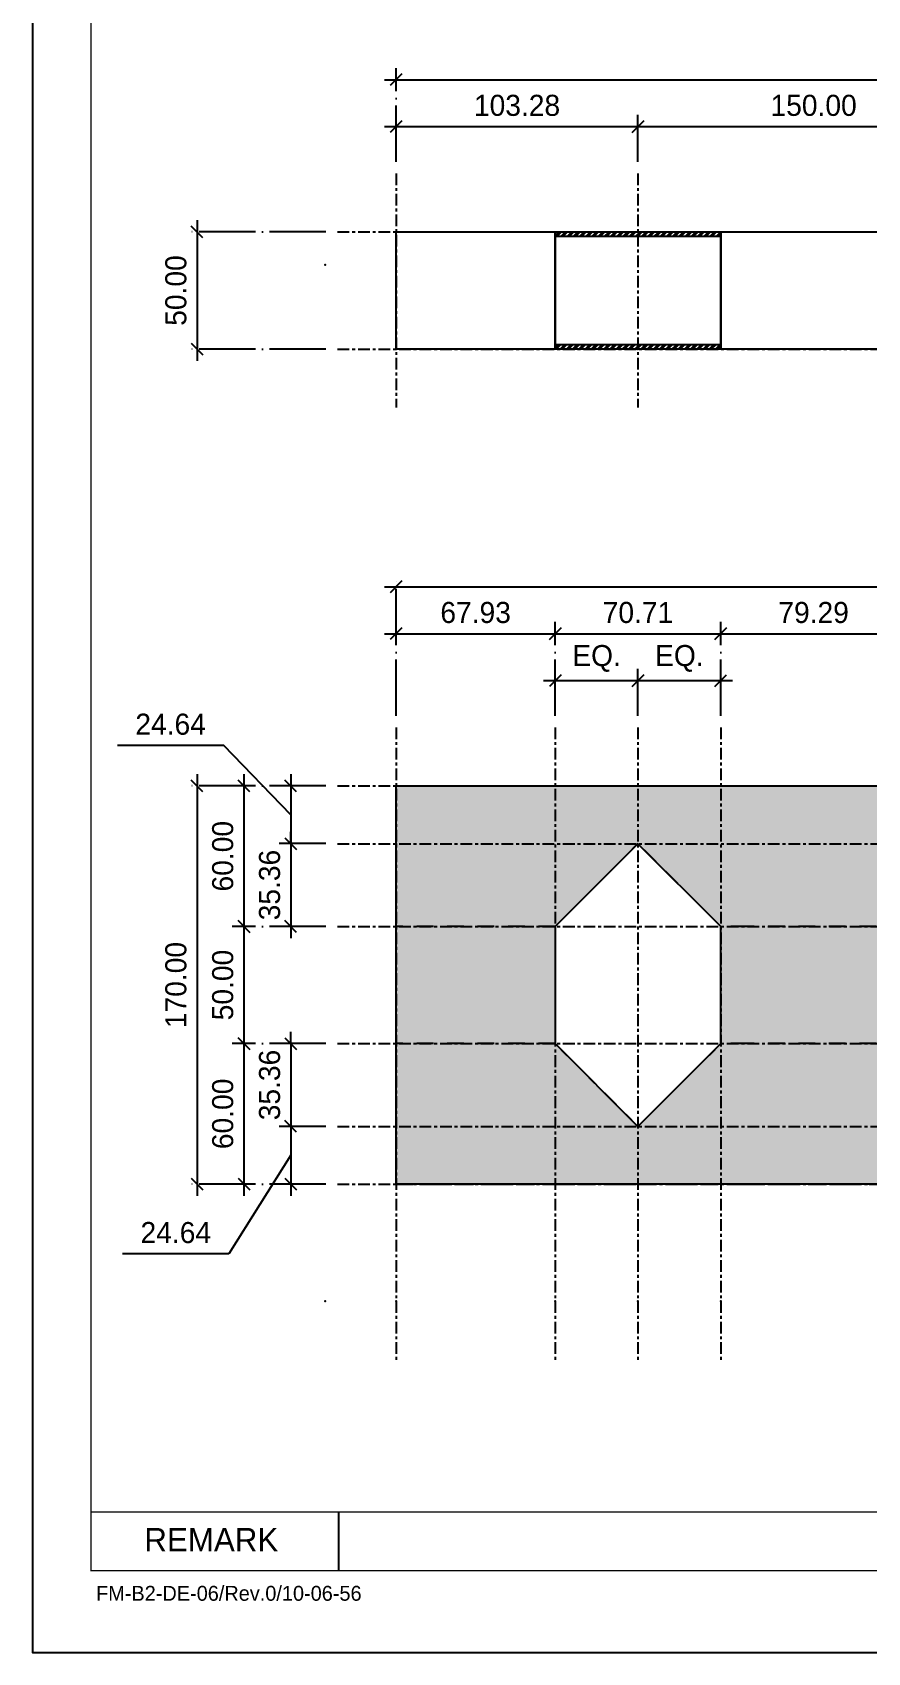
# Model space of a CAD drawing. Header units: millimetres. Extents: x -244126 to 368105, y -173968 to 259060.
# Drawn here: x 14462 to 14819, y 56397 to 57088 of the extents above; entities that cross this region are included whole.
import ezdxf
from ezdxf.enums import TextEntityAlignment as Align

# ---------------------------------------------------------------- set-up
doc = ezdxf.new("R2010")
doc.units = ezdxf.units.MM
doc.header["$MEASUREMENT"] = 0
for name, pattern in [('005_GG_TA_LINE', [13.75, 5, -1.25, 1.25, -1.25, 5]), ('ACAD_ISO04W100', [30, 24, -3, 0, -3]), ('CENTER', [2, 1.25, -0.25, 0.25, -0.25]), ('TA_GL_005.00', [13.75, 5, -1.25, 1.25, -1.25, 5]), ('TA_HL_002.00', [13, 7.1, -5.9])]:
    doc.linetypes.add(name, pattern=pattern)
for name, color, linetype in [('000 - GRID', 8, 'CENTER'), ('000 - H A T C H', 8, 'Continuous'), ('000 - L I N E 0.1', 1, 'Continuous'), ('000 - T E X T', 4, 'Continuous'), ('000 - TITLEBLOCK', 4, 'Continuous'), ('001 - ASCESSORIES', 1, 'Continuous'), ('A04_TUBE SERIES', 7, 'Continuous'), ('A11_ALU.SOLID SHEET', 7, 'Continuous')]:
    doc.layers.add(name, color=color, linetype=linetype)
doc.styles.add('BROWALLIA', font='BrowalliaUPC.ttf')
doc.styles.add('century gothic111111', font='CordiaUPC.ttf')
doc.styles.add('Cetury Gothic', font='GOTHIC.TTF')
doc.styles.add('CORDIA', font='cordia.shx')
doc.styles.add('TA', font='Cordia New.ttf', dxfattribs={"height": 4.5})
doc.dimstyles.new('DIM E-E', dxfattribs={"dimscale": 2, "dimtxt": 0.18, "dimasz": 0.1, "dimexe": 0.1, "dimexo": 0.1, "dimgap": 0.09, "dimtad": 1, "dimtoh": 1, "dimzin": 0, "dimdsep": 46, "dimtxsty": 'CORDIA', "dimblk": 'OBLIQUE', "dimcen": 0.1, "dimdle": 0.1, "dimclrd": 40, "dimclre": 140, "dimclrt": 3, "dimadec": 0, "dimazin": 0, "dimtfac": 1, "dimtix": 1, "dimtmove": 2, "dimatfit": 3, "dimfxl": 1, "dimtolj": 1, "dimtzin": 0, "dimarcsym": 0})
pattern_1 = [(45, (-14720.5916, -56928.303), (-1.325825215, 1.325825215), []), (45, (-14719.7077, -56928.303), (-1.325825215, 1.325825215), [])]

# ---------------------------------------------------------------- blocks, each defined once
blk = doc.blocks.new('*U4419')
at = {"layer": '001 - ASCESSORIES', "color": 0, "linetype": 'ByBlock'}
for p, q in [((-225, 0), (-75, 0)), ((-75, 0), (75, 0)), ((75, 0), (225, 0)), ((225, 0), (235, 0)), ((-157.07, -60), (-225, -60)), ((-75, -60), (-86.36, -60)), ((-86.36, -60), (-86.36, -60)), ((-7.07, -60), (-75, -60)), ((75, -60), (63.64, -60)), ((63.64, -60), (63.64, -60)), ((142.93, -60), (75, -60)), ((225, -60), (213.64, -60)), ((213.64, -60), (213.64, -60)), ((225, -60), (235, -60))]:
    blk.add_line(p, q, dxfattribs=at)
for points in [[(-86.36, -60), (-121.72, -24.64), (-157.07, -60)], [(63.64, -60), (28.28, -24.64), (-7.07, -60)], [(213.64, -60), (178.28, -24.64), (142.93, -60)]]:
    blk.add_lwpolyline(points, dxfattribs=at)
blk = doc.blocks.new('A$Cfd196da9')
at = {"color": 0, "linetype": 'ByBlock', "const_width": 0.1}
blk.add_lwpolyline([(-143.5, -98), (96.5, -98), (96.5, 99), (-143.5, 99)], close=True, dxfattribs=at)
blk = doc.blocks.new('*U1676')
at = {"linetype": '005_GG_TA_LINE'}
for p in [(125, 592.5), (125, 150)]:
    blk.add_point(p, dxfattribs=at)
at = {"layer": '000 - L I N E 0.1', "color": 21, "linetype": 'Continuous'}
blk.add_lwpolyline([(0, 35.6), (0, 0), (35.6, 0)], dxfattribs=at)
at = {"layer": '000 - T E X T', "color": 3}
blk.add_line((130.74, 60), (130.74, 35), dxfattribs=at)
at = {"layer": '000 - T E X T', "color": 3, "const_width": 0.5}
blk.add_lwpolyline([(25, 60), (1225, 60)], dxfattribs=at)
at = {"layer": '000 - TITLEBLOCK', "color": 250}
blk.add_lwpolyline([(0, 0), (1485, 0), (1485, 1050), (0, 1050)], close=True, dxfattribs=at)
at = {"layer": '000 - T E X T', "color": 3, "xscale": 5, "yscale": 5, "zscale": 5}
blk.add_blockref('A$Cfd196da9', (742.5, 525), dxfattribs=at)
at = {"color": 4, "insert": (47.79, 53.2), "char_height": 10, "width": 570.6175, "attachment_point": 1, "style": 'BROWALLIA'}
blk.add_mtext('{\\fCentury Gothic|b0|i0|c0|p34;REMARK}', dxfattribs=at)
at = {"color": 4, "style": 'TA'}
blk.add_attdef('PAPER_SIZE', text='', height=6.25, dxfattribs=at).set_placement((1421.5, 24.94), align=Align.MIDDLE_RIGHT)
blk.add_attdef('SCALE_SIZE', text='', height=6.25, dxfattribs=at).set_placement((1433.78, 25.07), align=Align.MIDDLE_LEFT)
at = {"layer": '000 - H A T C H', "color": 4, "insert": (27.18, 28.49), "char_height": 6.3569, "attachment_point": 1, "style": 'century gothic111111'}
blk.add_mtext('FM-B2-DE-06/Rev.0/10-06-56', dxfattribs=at)
at = {"layer": '000 - T E X T', "color": 250, "style": 'TA'}
for tag, height, p in [('SUPERLINK', 5, (43.16, 1039.41)), ('NAMEFILE', 5, (43.16, 1029.41)), ('SC', 100, (8.41, 938.03))]:
    blk.add_attdef(tag, text='', height=height, dxfattribs=at).set_placement(p, align=Align.MIDDLE_LEFT)
at = {"layer": '000 - T E X T', "color": 4, "style": 'TA'}
for tag, height, p in [('NAME_JOB_1', 5, (1309.16, 845.63)), ('NAME_JOB_2', 5, (1309.16, 834.72)), ('NAME_PROJECT_1', 7.5, (1234.52, 797.42)), ('NAME_PROJECT_2', 7.5, (1234.52, 778.92)), ('NAME_PROJECT_3', 7.5, (1234.52, 760.42)), ('CODE_VALUE_1', 4.75, (1302.87, 722.8)), ('CODE_VALUE_2', 4.75, (1302.87, 707.8)), ('PART_NAME_VALUE_1', 4.75, (1302.87, 689.69)), ('PART_NAME_VALUE_2', 4.75, (1302.87, 674.69)), ('PART_NAME_VALUE_3', 4.75, (1302.87, 659.69)), ('MATTERIAL_VALUE_1', 9, (1304.89, 642.26)), ('SPEC_VALUE', 9, (1304.89, 621.71)), ('THICKNESS_VALUE', 9, (1304.89, 601.32)), ('COATING_VALUE_1', 9, (1304.89, 581.25)), ('COATING_VALUE_2', 9, (1304.89, 561.18)), ('NAME_TITLE_1', 6, (1236.27, 194.04)), ('NAME_TITLE_2', 6, (1236.27, 177.39)), ('NAME_TITLE_3', 6, (1236.27, 160.74)), ('DRAWING_NO1', 6, (1236.53, 82.29)), ('DRAWING_NO2', 6, (1236.53, 62.29))]:
    blk.add_attdef(tag, text='', height=height, dxfattribs=at).set_placement(p, align=Align.MIDDLE_LEFT)
for tag, p in [('NAME_DAFT', (1383.53, 340.54)), ('NAME_CHECKED', (1383.53, 306.49)), ('NAME_DESIGNER', (1383.53, 273.03)), ('NAME_DESIGN_MGR', (1383.53, 237.79))]:
    blk.add_attdef(tag, text='', height=9, dxfattribs=at).set_placement(p, align=Align.MIDDLE_CENTER)
for tag, p, height in [('REV', (1383.82, 125.62), 9.38), ('NAME_REMARK', (138.21, 43.26), 10)]:
    blk.add_attdef(tag, p, '', height=height, dxfattribs=at)
at = {"layer": '000 - T E X T', "color": 4, "style": 'Cetury Gothic'}
for tag, p in [('SHEET_NO.', (1403.95, 84.99)), ('TOTAL_SHEET_NO.', (1402.41, 44.1))]:
    blk.add_attdef(tag, text='', height=9, dxfattribs=at).set_placement(p, align=Align.CENTER)
blk = doc.blocks.new('*U301')
at = {"color": 3}
blk.add_point((0, -50), dxfattribs=at)
at = {"layer": '000 - GRID', "color": 0, "linetype": 'ByBlock'}
blk.add_line((0, 25), (0, -75), dxfattribs=at)
at = {"layer": '000 - GRID', "color": 0}
blk.add_point((0, 0), dxfattribs=at)
at = {"style": 'TA', "flags": 1}
blk.add_attdef('LOCATION', (6, 6), '', height=4.5, dxfattribs=at)
blk = doc.blocks.new('*U4421')
at = {"color": 3}
blk.add_point((0, -460), dxfattribs=at)
at = {"layer": '000 - GRID', "color": 0, "linetype": 'ByBlock'}
blk.add_line((0, 25), (0, -485), dxfattribs=at)
at = {"layer": '000 - GRID', "color": 0}
blk.add_point((0, 0), dxfattribs=at)
at = {"style": 'TA', "flags": 1}
blk.add_attdef('LOCATION', (6, 6), '', height=4.5, dxfattribs=at)
blk = doc.blocks.new('*U4422')
at = {"color": 3}
blk.add_point((0, -220), dxfattribs=at)
at = {"layer": '000 - GRID', "color": 0, "linetype": 'ByBlock'}
blk.add_line((0, 25), (0, -245), dxfattribs=at)
at = {"layer": '000 - GRID', "color": 0}
blk.add_point((0, 0), dxfattribs=at)
at = {"style": 'TA', "flags": 1}
blk.add_attdef('LOCATION', (6, 6), '', height=4.5, dxfattribs=at)
blk = doc.blocks.new('_Oblique')
at = {"color": 0, "linetype": 'ByBlock', "lineweight": -2}
blk.add_line((-0.5, -0.5), (0.5, 0.5), dxfattribs=at)
blk = doc.blocks.new('*D4423')
at = {"layer": 'A04_TUBE SERIES', "color": 40, "lineweight": -2, "transparency": 16777216}
blk.add_line((14680.24, 56811.79), (14725.59, 56811.79), dxfattribs=at)
at = {"layer": 'A04_TUBE SERIES', "color": 140, "linetype": 'ACAD_ISO04W100', "lineweight": -2, "transparency": 16777216}
for p, q in [((14685.24, 56796.79), (14685.24, 56816.79)), ((14720.59, 56796.79), (14720.59, 56816.79))]:
    blk.add_line(p, q, dxfattribs=at)
at = {"layer": 'Defpoints', "color": 0, "transparency": 16777216}
for p in [(14720.59, 56811.79), (14685.24, 56791.79), (14720.59, 56791.79)]:
    blk.add_point(p, dxfattribs=at)
at = {"layer": 'A04_TUBE SERIES', "color": 40, "lineweight": -2, "transparency": 16777216, "xscale": 5, "yscale": 5, "zscale": 5, "rotation": 180}
blk.add_blockref('_Oblique', (14685.24, 56811.79), dxfattribs=at)
at = {"layer": 'A04_TUBE SERIES', "color": 40, "lineweight": -2, "transparency": 16777216, "xscale": 5, "yscale": 5, "zscale": 5}
blk.add_blockref('_Oblique', (14720.59, 56811.79), dxfattribs=at)
at = {"layer": 'A04_TUBE SERIES', "color": 3, "transparency": 16777216, "insert": (14702.91, 56821.22), "char_height": 9, "attachment_point": 5, "style": 'CORDIA'}
blk.add_mtext('\\A1;EQ.', dxfattribs=at)
blk = doc.blocks.new('*D4424')
at = {"layer": 'A04_TUBE SERIES', "color": 40, "lineweight": -2, "transparency": 16777216}
blk.add_line((14715.59, 56811.79), (14760.95, 56811.79), dxfattribs=at)
at = {"layer": 'A04_TUBE SERIES', "color": 140, "linetype": 'ACAD_ISO04W100', "lineweight": -2, "transparency": 16777216}
for p, q in [((14720.59, 56796.79), (14720.59, 56816.79)), ((14755.95, 56796.79), (14755.95, 56816.79))]:
    blk.add_line(p, q, dxfattribs=at)
at = {"layer": 'Defpoints', "color": 0, "transparency": 16777216}
for p in [(14755.95, 56811.79), (14720.59, 56791.79), (14755.95, 56791.79)]:
    blk.add_point(p, dxfattribs=at)
at = {"layer": 'A04_TUBE SERIES', "color": 40, "lineweight": -2, "transparency": 16777216, "xscale": 5, "yscale": 5, "zscale": 5, "rotation": 180}
blk.add_blockref('_Oblique', (14720.59, 56811.79), dxfattribs=at)
at = {"layer": 'A04_TUBE SERIES', "color": 40, "lineweight": -2, "transparency": 16777216, "xscale": 5, "yscale": 5, "zscale": 5}
blk.add_blockref('_Oblique', (14755.95, 56811.79), dxfattribs=at)
at = {"layer": 'A04_TUBE SERIES', "color": 3, "transparency": 16777216, "insert": (14738.27, 56821.22), "char_height": 9, "attachment_point": 5, "style": 'CORDIA'}
blk.add_mtext('\\A1;EQ.', dxfattribs=at)
blk = doc.blocks.new('*D4429')
at = {"layer": 'A04_TUBE SERIES', "color": 40, "lineweight": -2, "transparency": 16777216}
blk.add_line((14612.31, 56831.79), (14690.24, 56831.79), dxfattribs=at)
at = {"layer": 'A04_TUBE SERIES', "color": 140, "linetype": 'ACAD_ISO04W100', "lineweight": -2, "transparency": 16777216}
for p, q in [((14617.31, 56796.79), (14617.31, 56836.79)), ((14685.24, 56796.79), (14685.24, 56836.79))]:
    blk.add_line(p, q, dxfattribs=at)
at = {"layer": 'Defpoints', "color": 0, "transparency": 16777216}
for p in [(14685.24, 56831.79), (14617.31, 56791.79), (14685.24, 56791.79)]:
    blk.add_point(p, dxfattribs=at)
at = {"layer": 'A04_TUBE SERIES', "color": 40, "lineweight": -2, "transparency": 16777216, "xscale": 5, "yscale": 5, "zscale": 5, "rotation": 180}
blk.add_blockref('_Oblique', (14617.31, 56831.79), dxfattribs=at)
at = {"layer": 'A04_TUBE SERIES', "color": 40, "lineweight": -2, "transparency": 16777216, "xscale": 5, "yscale": 5, "zscale": 5}
blk.add_blockref('_Oblique', (14685.24, 56831.79), dxfattribs=at)
at = {"layer": 'A04_TUBE SERIES', "color": 3, "transparency": 16777216, "insert": (14651.27, 56840.79), "char_height": 9, "attachment_point": 5, "style": 'CORDIA'}
blk.add_mtext('\\A1;67.93', dxfattribs=at)
blk = doc.blocks.new('*D4430')
at = {"layer": 'A04_TUBE SERIES', "color": 40, "lineweight": -2, "transparency": 16777216}
blk.add_line((14680.24, 56831.79), (14760.95, 56831.79), dxfattribs=at)
at = {"layer": 'A04_TUBE SERIES', "color": 140, "linetype": 'ACAD_ISO04W100', "lineweight": -2, "transparency": 16777216}
for p, q in [((14685.24, 56796.79), (14685.24, 56836.79)), ((14755.95, 56796.79), (14755.95, 56836.79))]:
    blk.add_line(p, q, dxfattribs=at)
at = {"layer": 'Defpoints', "color": 0, "transparency": 16777216}
for p in [(14755.95, 56831.79), (14685.24, 56791.79), (14755.95, 56791.79)]:
    blk.add_point(p, dxfattribs=at)
at = {"layer": 'A04_TUBE SERIES', "color": 40, "lineweight": -2, "transparency": 16777216, "xscale": 5, "yscale": 5, "zscale": 5, "rotation": 180}
blk.add_blockref('_Oblique', (14685.24, 56831.79), dxfattribs=at)
at = {"layer": 'A04_TUBE SERIES', "color": 40, "lineweight": -2, "transparency": 16777216, "xscale": 5, "yscale": 5, "zscale": 5}
blk.add_blockref('_Oblique', (14755.95, 56831.79), dxfattribs=at)
at = {"layer": 'A04_TUBE SERIES', "color": 3, "transparency": 16777216, "insert": (14720.59, 56840.79), "char_height": 9, "attachment_point": 5, "style": 'CORDIA'}
blk.add_mtext('\\A1;70.71', dxfattribs=at)
blk = doc.blocks.new('*D4431')
at = {"layer": 'A04_TUBE SERIES', "color": 40, "lineweight": -2, "transparency": 16777216}
blk.add_line((14750.95, 56831.79), (14840.24, 56831.79), dxfattribs=at)
at = {"layer": 'A04_TUBE SERIES', "color": 140, "linetype": 'ACAD_ISO04W100', "lineweight": -2, "transparency": 16777216}
for p, q in [((14755.95, 56796.79), (14755.95, 56836.79)), ((14835.24, 56796.79), (14835.24, 56836.79))]:
    blk.add_line(p, q, dxfattribs=at)
at = {"layer": 'Defpoints', "color": 0, "transparency": 16777216}
for p in [(14835.24, 56831.79), (14755.95, 56791.79), (14835.24, 56791.79)]:
    blk.add_point(p, dxfattribs=at)
at = {"layer": 'A04_TUBE SERIES', "color": 40, "lineweight": -2, "transparency": 16777216, "xscale": 5, "yscale": 5, "zscale": 5, "rotation": 180}
blk.add_blockref('_Oblique', (14755.95, 56831.79), dxfattribs=at)
at = {"layer": 'A04_TUBE SERIES', "color": 40, "lineweight": -2, "transparency": 16777216, "xscale": 5, "yscale": 5, "zscale": 5}
blk.add_blockref('_Oblique', (14835.24, 56831.79), dxfattribs=at)
at = {"layer": 'A04_TUBE SERIES', "color": 3, "transparency": 16777216, "insert": (14795.59, 56840.79), "char_height": 9, "attachment_point": 5, "style": 'CORDIA'}
blk.add_mtext('\\A1;79.29', dxfattribs=at)
blk = doc.blocks.new('*D4436')
at = {"layer": 'A04_TUBE SERIES', "color": 40, "lineweight": -2, "transparency": 16777216}
blk.add_line((14612.31, 56851.79), (15082.31, 56851.79), dxfattribs=at)
at = {"layer": 'A04_TUBE SERIES', "color": 140, "linetype": 'ACAD_ISO04W100', "lineweight": -2, "transparency": 16777216}
for p, q in [((14617.31, 56796.79), (14617.31, 56856.79)), ((15077.31, 56796.79), (15077.31, 56856.79))]:
    blk.add_line(p, q, dxfattribs=at)
at = {"layer": 'Defpoints', "color": 0, "transparency": 16777216}
for p in [(15077.31, 56851.79), (14617.31, 56791.79), (15077.31, 56791.79)]:
    blk.add_point(p, dxfattribs=at)
at = {"layer": 'A04_TUBE SERIES', "color": 40, "lineweight": -2, "transparency": 16777216, "xscale": 5, "yscale": 5, "zscale": 5, "rotation": 180}
blk.add_blockref('_Oblique', (14617.31, 56851.79), dxfattribs=at)
at = {"layer": 'A04_TUBE SERIES', "color": 40, "lineweight": -2, "transparency": 16777216, "xscale": 5, "yscale": 5, "zscale": 5}
blk.add_blockref('_Oblique', (15077.31, 56851.79), dxfattribs=at)
at = {"layer": 'A04_TUBE SERIES', "color": 3, "transparency": 16777216, "insert": (14847.31, 56860.79), "char_height": 9, "attachment_point": 5, "style": 'CORDIA'}
blk.add_mtext('\\A1;460.00', dxfattribs=at)
blk = doc.blocks.new('*D4437')
at = {"layer": 'A04_TUBE SERIES', "color": 140, "linetype": 'ACAD_ISO04W100', "lineweight": -2, "transparency": 16777216}
for p, q in [((14617.31, 57033.3), (14617.31, 57053.3)), ((14720.59, 57033.3), (14720.59, 57053.3))]:
    blk.add_line(p, q, dxfattribs=at)
at = {"layer": 'A04_TUBE SERIES', "color": 40, "lineweight": -2, "transparency": 16777216}
blk.add_line((14612.31, 57048.3), (14725.59, 57048.3), dxfattribs=at)
at = {"layer": 'Defpoints', "color": 0, "transparency": 16777216}
for p in [(14720.59, 57048.3), (14617.31, 57028.3), (14720.59, 57028.3)]:
    blk.add_point(p, dxfattribs=at)
at = {"layer": 'A04_TUBE SERIES', "color": 40, "lineweight": -2, "transparency": 16777216, "xscale": 5, "yscale": 5, "zscale": 5, "rotation": 180}
blk.add_blockref('_Oblique', (14617.31, 57048.3), dxfattribs=at)
at = {"layer": 'A04_TUBE SERIES', "color": 40, "lineweight": -2, "transparency": 16777216, "xscale": 5, "yscale": 5, "zscale": 5}
blk.add_blockref('_Oblique', (14720.59, 57048.3), dxfattribs=at)
at = {"layer": 'A04_TUBE SERIES', "color": 3, "transparency": 16777216, "insert": (14668.95, 57057.3), "char_height": 9, "attachment_point": 5, "style": 'CORDIA'}
blk.add_mtext('\\A1;103.28', dxfattribs=at)
blk = doc.blocks.new('*D4438')
at = {"layer": 'A04_TUBE SERIES', "color": 140, "linetype": 'ACAD_ISO04W100', "lineweight": -2, "transparency": 16777216}
for p, q in [((14720.59, 57033.3), (14720.59, 57053.3)), ((14870.59, 57033.3), (14870.59, 57053.3))]:
    blk.add_line(p, q, dxfattribs=at)
at = {"layer": 'A04_TUBE SERIES', "color": 40, "lineweight": -2, "transparency": 16777216}
blk.add_line((14715.59, 57048.3), (14875.59, 57048.3), dxfattribs=at)
at = {"layer": 'Defpoints', "color": 0, "transparency": 16777216}
for p in [(14870.59, 57048.3), (14720.59, 57028.3), (14870.59, 57028.3)]:
    blk.add_point(p, dxfattribs=at)
at = {"layer": 'A04_TUBE SERIES', "color": 40, "lineweight": -2, "transparency": 16777216, "xscale": 5, "yscale": 5, "zscale": 5, "rotation": 180}
blk.add_blockref('_Oblique', (14720.59, 57048.3), dxfattribs=at)
at = {"layer": 'A04_TUBE SERIES', "color": 40, "lineweight": -2, "transparency": 16777216, "xscale": 5, "yscale": 5, "zscale": 5}
blk.add_blockref('_Oblique', (14870.59, 57048.3), dxfattribs=at)
at = {"layer": 'A04_TUBE SERIES', "color": 3, "transparency": 16777216, "insert": (14795.59, 57057.3), "char_height": 9, "attachment_point": 5, "style": 'CORDIA'}
blk.add_mtext('\\A1;150.00', dxfattribs=at)
blk = doc.blocks.new('*D4446')
at = {"layer": 'A04_TUBE SERIES', "color": 140, "linetype": 'ACAD_ISO04W100', "lineweight": -2, "transparency": 16777216}
for p, q in [((14617.31, 57033.3), (14617.31, 57073.3)), ((15077.31, 57033.3), (15077.31, 57073.3))]:
    blk.add_line(p, q, dxfattribs=at)
at = {"layer": 'A04_TUBE SERIES', "color": 40, "lineweight": -2, "transparency": 16777216}
blk.add_line((14612.31, 57068.3), (15082.31, 57068.3), dxfattribs=at)
at = {"layer": 'Defpoints', "color": 0, "transparency": 16777216}
for p in [(15077.31, 57068.3), (14617.31, 57028.3), (15077.31, 57028.3)]:
    blk.add_point(p, dxfattribs=at)
at = {"layer": 'A04_TUBE SERIES', "color": 40, "lineweight": -2, "transparency": 16777216, "xscale": 5, "yscale": 5, "zscale": 5, "rotation": 180}
blk.add_blockref('_Oblique', (14617.31, 57068.3), dxfattribs=at)
at = {"layer": 'A04_TUBE SERIES', "color": 40, "lineweight": -2, "transparency": 16777216, "xscale": 5, "yscale": 5, "zscale": 5}
blk.add_blockref('_Oblique', (15077.31, 57068.3), dxfattribs=at)
at = {"layer": 'A04_TUBE SERIES', "color": 3, "transparency": 16777216, "insert": (14847.31, 57077.3), "char_height": 9, "attachment_point": 5, "style": 'CORDIA'}
blk.add_mtext('\\A1;460.00', dxfattribs=at)
blk = doc.blocks.new('*D4447')
at = {"layer": 'A04_TUBE SERIES', "color": 40, "lineweight": -2, "transparency": 16777216}
for p, q in [((14543.73, 56784.1), (14498.31, 56784.1)), ((14572.31, 56754.47), (14543.73, 56784.1)), ((14572.31, 56771.79), (14572.31, 56737.15))]:
    blk.add_line(p, q, dxfattribs=at)
at = {"layer": 'A04_TUBE SERIES', "color": 140, "linetype": 'ACAD_ISO04W100', "lineweight": -2, "transparency": 16777216}
for p, q in [((14587.31, 56766.79), (14567.31, 56766.79)), ((14587.31, 56742.15), (14567.31, 56742.15))]:
    blk.add_line(p, q, dxfattribs=at)
at = {"layer": 'Defpoints', "color": 0, "transparency": 16777216}
for p in [(14592.31, 56766.79), (14572.31, 56742.15), (14592.31, 56742.15)]:
    blk.add_point(p, dxfattribs=at)
at = {"layer": 'A04_TUBE SERIES', "color": 40, "lineweight": -2, "transparency": 16777216, "xscale": 5, "yscale": 5, "zscale": 5}
for p, rotation in [((14572.31, 56766.79), 90), ((14572.31, 56742.15), 270)]:
    blk.add_blockref('_Oblique', p, dxfattribs=dict(at, rotation=rotation))
at = {"layer": 'A04_TUBE SERIES', "color": 3, "transparency": 16777216, "insert": (14521.02, 56793.1), "char_height": 9, "attachment_point": 5, "style": 'CORDIA'}
blk.add_mtext('\\A1;24.64', dxfattribs=at)
blk = doc.blocks.new('*D4448')
at = {"layer": 'A04_TUBE SERIES', "color": 140, "linetype": 'ACAD_ISO04W100', "lineweight": -2, "transparency": 16777216}
for p, q in [((14587.31, 56742.15), (14567.31, 56742.15)), ((14587.31, 56706.79), (14567.31, 56706.79))]:
    blk.add_line(p, q, dxfattribs=at)
at = {"layer": 'A04_TUBE SERIES', "color": 40, "lineweight": -2, "transparency": 16777216}
for p, q in [((14572.31, 56742.15), (14572.31, 56747.15)), ((14572.31, 56742.15), (14572.31, 56706.79)), ((14572.31, 56706.79), (14572.31, 56701.79))]:
    blk.add_line(p, q, dxfattribs=at)
at = {"layer": 'Defpoints', "color": 0, "transparency": 16777216}
for p in [(14592.31, 56742.15), (14572.31, 56706.79), (14592.31, 56706.79)]:
    blk.add_point(p, dxfattribs=at)
at = {"layer": 'A04_TUBE SERIES', "color": 40, "lineweight": -2, "transparency": 16777216, "xscale": 5, "yscale": 5, "zscale": 5}
for p, rotation in [((14572.31, 56742.15), 270), ((14572.31, 56706.79), 90)]:
    blk.add_blockref('_Oblique', p, dxfattribs=dict(at, rotation=rotation))
at = {"layer": 'A04_TUBE SERIES', "color": 3, "transparency": 16777216, "insert": (14563.31, 56724.47), "char_height": 9, "attachment_point": 5, "rotation": 90, "style": 'CORDIA'}
blk.add_mtext('\\A1;35.36', dxfattribs=at)
blk = doc.blocks.new('*D4449')
at = {"layer": 'A04_TUBE SERIES', "color": 40, "lineweight": -2, "transparency": 16777216}
for p, q in [((14572.31, 56656.79), (14572.31, 56661.79)), ((14572.31, 56656.79), (14572.31, 56621.44)), ((14572.31, 56621.44), (14572.31, 56616.44))]:
    blk.add_line(p, q, dxfattribs=at)
at = {"layer": 'A04_TUBE SERIES', "color": 140, "linetype": 'ACAD_ISO04W100', "lineweight": -2, "transparency": 16777216}
for p, q in [((14587.31, 56656.79), (14567.31, 56656.79)), ((14587.31, 56621.44), (14567.31, 56621.44))]:
    blk.add_line(p, q, dxfattribs=at)
at = {"layer": 'Defpoints', "color": 0, "transparency": 16777216}
for p in [(14592.31, 56656.79), (14572.31, 56621.44), (14592.31, 56621.44)]:
    blk.add_point(p, dxfattribs=at)
at = {"layer": 'A04_TUBE SERIES', "color": 40, "lineweight": -2, "transparency": 16777216, "xscale": 5, "yscale": 5, "zscale": 5}
for p, rotation in [((14572.31, 56656.79), 270), ((14572.31, 56621.44), 90)]:
    blk.add_blockref('_Oblique', p, dxfattribs=dict(at, rotation=rotation))
at = {"layer": 'A04_TUBE SERIES', "color": 3, "transparency": 16777216, "insert": (14563.31, 56639.11), "char_height": 9, "attachment_point": 5, "rotation": 90, "style": 'CORDIA'}
blk.add_mtext('\\A1;35.36', dxfattribs=at)
blk = doc.blocks.new('*D4450')
at = {"layer": 'A04_TUBE SERIES', "color": 40, "lineweight": -2, "transparency": 16777216}
for p, q in [((14572.31, 56626.44), (14572.31, 56591.79)), ((14572.31, 56609.11), (14545.95, 56567.06)), ((14545.95, 56567.06), (14500.52, 56567.06))]:
    blk.add_line(p, q, dxfattribs=at)
at = {"layer": 'A04_TUBE SERIES', "color": 140, "linetype": 'ACAD_ISO04W100', "lineweight": -2, "transparency": 16777216}
for p, q in [((14587.31, 56621.44), (14567.31, 56621.44)), ((14587.31, 56596.79), (14567.31, 56596.79))]:
    blk.add_line(p, q, dxfattribs=at)
at = {"layer": 'Defpoints', "color": 0, "transparency": 16777216}
for p in [(14592.31, 56621.44), (14572.31, 56596.79), (14592.31, 56596.79)]:
    blk.add_point(p, dxfattribs=at)
at = {"layer": 'A04_TUBE SERIES', "color": 40, "lineweight": -2, "transparency": 16777216, "xscale": 5, "yscale": 5, "zscale": 5}
for p, rotation in [((14572.31, 56621.44), 90), ((14572.31, 56596.79), 270)]:
    blk.add_blockref('_Oblique', p, dxfattribs=dict(at, rotation=rotation))
at = {"layer": 'A04_TUBE SERIES', "color": 3, "transparency": 16777216, "insert": (14523.24, 56576.06), "char_height": 9, "attachment_point": 5, "style": 'CORDIA'}
blk.add_mtext('\\A1;24.64', dxfattribs=at)
blk = doc.blocks.new('*D4451')
at = {"layer": 'A04_TUBE SERIES', "color": 40, "lineweight": -2, "transparency": 16777216}
blk.add_line((14552.31, 56771.79), (14552.31, 56701.79), dxfattribs=at)
at = {"layer": 'A04_TUBE SERIES', "color": 140, "linetype": 'ACAD_ISO04W100', "lineweight": -2, "transparency": 16777216}
for p, q in [((14587.31, 56766.79), (14547.31, 56766.79)), ((14587.31, 56706.79), (14547.31, 56706.79))]:
    blk.add_line(p, q, dxfattribs=at)
at = {"layer": 'Defpoints', "color": 0, "transparency": 16777216}
for p in [(14592.31, 56766.79), (14552.31, 56706.79), (14592.31, 56706.79)]:
    blk.add_point(p, dxfattribs=at)
at = {"layer": 'A04_TUBE SERIES', "color": 40, "lineweight": -2, "transparency": 16777216, "xscale": 5, "yscale": 5, "zscale": 5}
for p, rotation in [((14552.31, 56766.79), 90), ((14552.31, 56706.79), 270)]:
    blk.add_blockref('_Oblique', p, dxfattribs=dict(at, rotation=rotation))
at = {"layer": 'A04_TUBE SERIES', "color": 3, "transparency": 16777216, "insert": (14543.31, 56736.79), "char_height": 9, "attachment_point": 5, "rotation": 90, "style": 'CORDIA'}
blk.add_mtext('\\A1;60.00', dxfattribs=at)
blk = doc.blocks.new('*D4452')
at = {"layer": 'A04_TUBE SERIES', "color": 140, "linetype": 'ACAD_ISO04W100', "lineweight": -2, "transparency": 16777216}
for p, q in [((14587.31, 56706.79), (14547.31, 56706.79)), ((14587.31, 56656.79), (14547.31, 56656.79))]:
    blk.add_line(p, q, dxfattribs=at)
at = {"layer": 'A04_TUBE SERIES', "color": 40, "lineweight": -2, "transparency": 16777216}
blk.add_line((14552.31, 56711.79), (14552.31, 56651.79), dxfattribs=at)
at = {"layer": 'Defpoints', "color": 0, "transparency": 16777216}
for p in [(14592.31, 56706.79), (14552.31, 56656.79), (14592.31, 56656.79)]:
    blk.add_point(p, dxfattribs=at)
at = {"layer": 'A04_TUBE SERIES', "color": 40, "lineweight": -2, "transparency": 16777216, "xscale": 5, "yscale": 5, "zscale": 5}
for p, rotation in [((14552.31, 56706.79), 90), ((14552.31, 56656.79), 270)]:
    blk.add_blockref('_Oblique', p, dxfattribs=dict(at, rotation=rotation))
at = {"layer": 'A04_TUBE SERIES', "color": 3, "transparency": 16777216, "insert": (14543.31, 56681.79), "char_height": 9, "attachment_point": 5, "rotation": 90, "style": 'CORDIA'}
blk.add_mtext('\\A1;50.00', dxfattribs=at)
blk = doc.blocks.new('*D4453')
at = {"layer": 'A04_TUBE SERIES', "color": 40, "lineweight": -2, "transparency": 16777216}
blk.add_line((14552.31, 56661.79), (14552.31, 56591.79), dxfattribs=at)
at = {"layer": 'A04_TUBE SERIES', "color": 140, "linetype": 'ACAD_ISO04W100', "lineweight": -2, "transparency": 16777216}
for p, q in [((14587.31, 56656.79), (14547.31, 56656.79)), ((14587.31, 56596.79), (14547.31, 56596.79))]:
    blk.add_line(p, q, dxfattribs=at)
at = {"layer": 'Defpoints', "color": 0, "transparency": 16777216}
for p in [(14592.31, 56656.79), (14552.31, 56596.79), (14592.31, 56596.79)]:
    blk.add_point(p, dxfattribs=at)
at = {"layer": 'A04_TUBE SERIES', "color": 40, "lineweight": -2, "transparency": 16777216, "xscale": 5, "yscale": 5, "zscale": 5}
for p, rotation in [((14552.31, 56656.79), 90), ((14552.31, 56596.79), 270)]:
    blk.add_blockref('_Oblique', p, dxfattribs=dict(at, rotation=rotation))
at = {"layer": 'A04_TUBE SERIES', "color": 3, "transparency": 16777216, "insert": (14543.31, 56626.79), "char_height": 9, "attachment_point": 5, "rotation": 90, "style": 'CORDIA'}
blk.add_mtext('\\A1;60.00', dxfattribs=at)
blk = doc.blocks.new('*D4455')
at = {"layer": 'A04_TUBE SERIES', "color": 40, "lineweight": -2, "transparency": 16777216}
blk.add_line((14532.31, 57008.3), (14532.31, 56948.3), dxfattribs=at)
at = {"layer": 'A04_TUBE SERIES', "color": 140, "linetype": 'ACAD_ISO04W100', "lineweight": -2, "transparency": 16777216}
for p, q in [((14587.31, 57003.3), (14527.31, 57003.3)), ((14587.31, 56953.3), (14527.31, 56953.3))]:
    blk.add_line(p, q, dxfattribs=at)
at = {"layer": 'Defpoints', "color": 0, "transparency": 16777216}
for p in [(14592.31, 57003.3), (14532.31, 56953.3), (14592.31, 56953.3)]:
    blk.add_point(p, dxfattribs=at)
at = {"layer": 'A04_TUBE SERIES', "color": 40, "lineweight": -2, "transparency": 16777216, "xscale": 5, "yscale": 5, "zscale": 5}
for p, rotation in [((14532.31, 57003.3), 90), ((14532.31, 56953.3), 270)]:
    blk.add_blockref('_Oblique', p, dxfattribs=dict(at, rotation=rotation))
at = {"layer": 'A04_TUBE SERIES', "color": 3, "transparency": 16777216, "insert": (14523.31, 56978.3), "char_height": 9, "attachment_point": 5, "rotation": 90, "style": 'CORDIA'}
blk.add_mtext('\\A1;50.00', dxfattribs=at)
blk = doc.blocks.new('*D4456')
at = {"layer": 'A04_TUBE SERIES', "color": 40, "lineweight": -2, "transparency": 16777216}
blk.add_line((14532.31, 56771.79), (14532.31, 56591.79), dxfattribs=at)
at = {"layer": 'A04_TUBE SERIES', "color": 140, "linetype": 'ACAD_ISO04W100', "lineweight": -2, "transparency": 16777216}
for p, q in [((14587.31, 56766.79), (14527.31, 56766.79)), ((14587.31, 56596.79), (14527.31, 56596.79))]:
    blk.add_line(p, q, dxfattribs=at)
at = {"layer": 'Defpoints', "color": 0, "transparency": 16777216}
for p in [(14592.31, 56766.79), (14532.31, 56596.79), (14592.31, 56596.79)]:
    blk.add_point(p, dxfattribs=at)
at = {"layer": 'A04_TUBE SERIES', "color": 40, "lineweight": -2, "transparency": 16777216, "xscale": 5, "yscale": 5, "zscale": 5}
for p, rotation in [((14532.31, 56766.79), 90), ((14532.31, 56596.79), 270)]:
    blk.add_blockref('_Oblique', p, dxfattribs=dict(at, rotation=rotation))
at = {"layer": 'A04_TUBE SERIES', "color": 3, "transparency": 16777216, "insert": (14523.31, 56681.79), "char_height": 9, "attachment_point": 5, "rotation": 90, "style": 'CORDIA'}
blk.add_mtext('\\A1;170.00', dxfattribs=at)
blk = doc.blocks.new('A$C70ddb274')
at = {"layer": '000 - H A T C H'}
h = blk.add_hatch(dxfattribs=at)
h.set_pattern_fill('ANSI32', color=8, scale=5)
h.set_pattern_definition(pattern_1)
h.paths.add_polyline_path([(-35.36, 75), (35.36, 75), (35.36, 73), (-35.36, 73)])
h = blk.add_hatch(dxfattribs=at)
h.set_pattern_fill('ANSI32', color=8, scale=5)
h.set_pattern_definition(pattern_1)
h.paths.add_polyline_path([(-35.36, 27), (35.36, 27), (35.36, 25), (-35.36, 25)])
at = {"layer": 'A11_ALU.SOLID SHEET', "color": 2}
for p, q in [((-35.36, 75), (35.36, 75)), ((35.36, 25), (-35.36, 25))]:
    blk.add_line(p, q, dxfattribs=at)
at = {"layer": 'A11_ALU.SOLID SHEET', "color": 3}
for p, q in [((-35.36, 25), (-35.36, 75)), ((35.36, 75), (35.36, 25))]:
    blk.add_line(p, q, dxfattribs=at)
at = {"layer": 'A11_ALU.SOLID SHEET', "color": 1}
for points in [[(-35.36, 75), (35.36, 75), (35.36, 73), (-35.36, 73)], [(-35.36, 27), (35.36, 27), (35.36, 25), (-35.36, 25)]]:
    blk.add_lwpolyline(points, close=True, dxfattribs=at)

msp = doc.modelspace()

# ---------------------------------------------------------------- hatches: boundary and pattern name
at = {"layer": '000 - H A T C H'}
h = msp.add_hatch(dxfattribs=at)
h.set_pattern_fill('DOTS', color=8, scale=50)
h.set_pattern_definition([(0, (0, -966.9045), (1.5625, 3.125), [0, -3.125])])
h.paths.add_polyline_path([(14617.30733, 56766.7919), (14617.30733, 56596.7919), (15077.30733, 56596.7919), (15077.30733, 56766.7919)])
h.paths.add_polyline_path([(14755.94694, 56706.7919), (14755.94694, 56656.7919), (14720.5916, 56621.43656), (14685.23626, 56656.7919), (14685.23626, 56706.7919), (14720.5916, 56742.14724)], flags=16)
h.paths.add_polyline_path([(14835.23626, 56706.7919), (14870.5916, 56742.14724), (14905.94694, 56706.7919), (14905.94694, 56656.7919), (14870.5916, 56621.43656), (14835.23626, 56656.7919)], flags=16)
h.paths.add_polyline_path([(14985.23626, 56706.7919), (15020.5916, 56742.14724), (15055.94694, 56706.7919), (15055.94694, 56656.7919), (15020.5916, 56621.43656), (14985.23626, 56656.7919)], flags=16)

# ---------------------------------------------------------------- linework, layer by layer
at = {"layer": 'A04_TUBE SERIES', "color": 3}
for points in [[(14617.30733, 56766.7919), (15077.30733, 56766.7919), (15077.30733, 56596.7919), (14617.30733, 56596.7919)], [(14685.23626, 56706.7919), (14685.23626, 56656.7919), (14720.5916, 56621.43656), (14755.94694, 56656.7919), (14755.94694, 56706.7919), (14720.5916, 56742.14724)]]:
    msp.add_lwpolyline(points, close=True, dxfattribs=at)
at = {"layer": 'A11_ALU.SOLID SHEET', "color": 3}
for points in [[(14617.30733, 57003.30292), (14685.23626, 57003.30292), (14685.23626, 56953.30292), (14617.30733, 56953.30292)], [(14755.94694, 57003.30292), (14835.23626, 57003.30292), (14835.23626, 56953.30292), (14755.94694, 56953.30292)]]:
    msp.add_lwpolyline(points, close=True, dxfattribs=at)

# ---------------------------------------------------------------- block references
msp.add_blockref('*U1676', (14462.00896, 56396.7919))
at = {"color": 3}
msp.add_blockref('A$C70ddb274', (14720.5916, 56928.30292), dxfattribs=at)
at = {"layer": '000 - GRID', "linetype": 'TA_GL_005.00'}
for name, p in [('*U301', (14617.30733, 57003.30292)), ('*U301', (14720.5916, 57003.30292)), ('*U4422', (14617.30733, 56766.7919)), ('*U4422', (14685.23626, 56766.7919)), ('*U4422', (14720.5916, 56766.7919)), ('*U4422', (14755.94694, 56766.7919))]:
    msp.add_blockref(name, p, dxfattribs=at)
at = {"layer": '000 - GRID', "linetype": 'TA_GL_005.00', "rotation": 90}
for p in [(14617.30733, 57003.30292), (14617.30733, 56953.30292), (14617.30733, 56766.7919), (14617.30733, 56742.14724), (14617.30733, 56706.7919), (14617.30733, 56656.7919), (14617.30733, 56621.43656), (14617.30733, 56596.7919)]:
    msp.add_blockref('*U4421', p, dxfattribs=at)
at = {"layer": 'A04_TUBE SERIES', "color": 1, "linetype": 'TA_HL_002.00'}
msp.add_blockref('*U4419', (14842.30733, 56766.7919), dxfattribs=at)
at = {"layer": 'A04_TUBE SERIES', "color": 1, "linetype": 'TA_HL_002.00', "xscale": -1, "rotation": 180}
msp.add_blockref('*U4419', (14842.30733, 56596.7919), dxfattribs=at)

# ---------------------------------------------------------------- dimensions: what is measured, and where the dimension line sits
at = {"layer": 'A04_TUBE SERIES', "color": 3}
for base, p1, p2, picture, middle in [((15077.30733, 57068.30292), (14617.30733, 57028.30292), (15077.30733, 57028.30292), '*D4446', (14847.30733, 57077.30292)), ((14720.5916, 57048.30292), (14617.30733, 57028.30292), (14720.5916, 57028.30292), '*D4437', (14668.94946, 57057.30292)), ((14870.5916, 57048.30292), (14720.5916, 57028.30292), (14870.5916, 57028.30292), '*D4438', (14795.5916, 57057.30292)), ((15077.30733, 56851.7919), (14617.30733, 56791.7919), (15077.30733, 56791.7919), '*D4436', (14847.30733, 56860.7919)), ((14685.23626, 56831.7919), (14617.30733, 56791.7919), (14685.23626, 56791.7919), '*D4429', (14651.27179, 56840.7919)), ((14755.94694, 56831.7919), (14685.23626, 56791.7919), (14755.94694, 56791.7919), '*D4430', (14720.5916, 56840.7919)), ((14835.23626, 56831.7919), (14755.94694, 56791.7919), (14835.23626, 56791.7919), '*D4431', (14795.5916, 56840.7919))]:
    dim = msp.add_linear_dim(base=base, p1=p1, p2=p2, dimstyle='DIM E-E', override={"dimscale": 50}, dxfattribs=at)
    dim.commit()
    dim.dimension.update_dxf_attribs({"geometry": picture, "text_midpoint": middle})
for base, p1, p2, picture, middle in [((14532.30733, 56953.30292), (14592.30733, 57003.30292), (14592.30733, 56953.30292), '*D4455', (14523.30733, 56978.30292)), ((14532.30733, 56596.7919), (14592.30733, 56766.7919), (14592.30733, 56596.7919), '*D4456', (14523.30733, 56681.7919)), ((14552.30733, 56706.7919), (14592.30733, 56766.7919), (14592.30733, 56706.7919), '*D4451', (14543.30733, 56736.7919)), ((14572.30733, 56706.7919), (14592.30733, 56742.14724), (14592.30733, 56706.7919), '*D4448', (14563.30733, 56724.46957)), ((14552.30733, 56656.7919), (14592.30733, 56706.7919), (14592.30733, 56656.7919), '*D4452', (14543.30733, 56681.7919)), ((14552.30733, 56596.7919), (14592.30733, 56656.7919), (14592.30733, 56596.7919), '*D4453', (14543.30733, 56626.7919)), ((14572.30733, 56621.43656), (14592.30733, 56656.7919), (14592.30733, 56621.43656), '*D4449', (14563.30733, 56639.11423))]:
    dim = msp.add_linear_dim(base=base, p1=p1, p2=p2, angle=90, dimstyle='DIM E-E', override={"dimscale": 50}, dxfattribs=at)
    dim.commit()
    dim.dimension.update_dxf_attribs({"geometry": picture, "text_midpoint": middle})
for base, p1, p2, picture, middle in [((14720.5916, 56811.7919), (14685.23626, 56791.7919), (14720.5916, 56791.7919), '*D4423', (14702.91393, 56821.22047)), ((14755.94694, 56811.7919), (14720.5916, 56791.7919), (14755.94694, 56791.7919), '*D4424', (14738.26927, 56821.22047))]:
    dim = msp.add_linear_dim(base=base, p1=p1, p2=p2, text='EQ.', dimstyle='DIM E-E', override={"dimscale": 50}, dxfattribs=at)
    dim.commit()
    dim.dimension.update_dxf_attribs({"geometry": picture, "text_midpoint": middle})
for base, p1, p2, picture, middle in [((14572.30733, 56742.14724), (14592.30733, 56766.7919), (14592.30733, 56742.14724), '*D4447', (14539.23373, 56784.10424)), ((14572.30733, 56596.7919), (14592.30733, 56621.43656), (14592.30733, 56596.7919), '*D4450', (14541.45261, 56567.0621))]:
    dim = msp.add_linear_dim(base=base, p1=p1, p2=p2, angle=90, dimstyle='DIM E-E', override={"dimscale": 50, "dimtmove": 1}, dxfattribs=at)
    dim.commit()
    dim.dimension.update_dxf_attribs({"geometry": picture, "text_midpoint": middle, "dimtype": 160})

doc.saveas('drawing.dxf')
